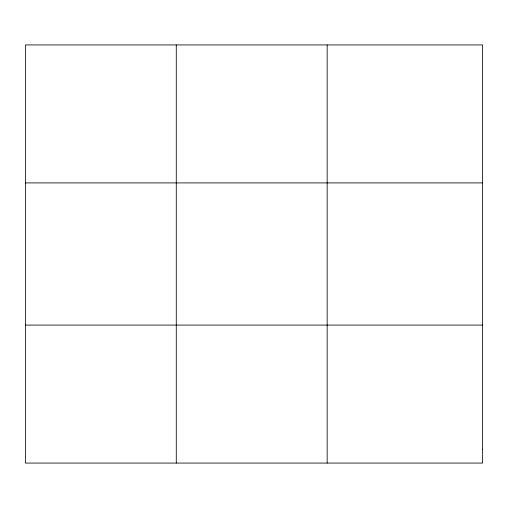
<?xml version="1.0" encoding="UTF-8"?>
<svg xmlns="http://www.w3.org/2000/svg" width="508" height="508" viewBox="0 0 508 508"><rect width="100%" height="100%" fill="white"/><g stroke="black" fill="none" stroke-linecap="round" stroke-linejoin="round"><path stroke-width="0.76" d="M176.276 463.074L176.276 44.926M327.152 463.074L327.152 44.926M25.4 182.912L482.6 182.912M25.4 325.088L482.6 325.088M482.6 449.275L482.6 463.074L25.4 463.074L25.4 44.926L482.6 44.926L482.6 449.275"/></g></svg>
